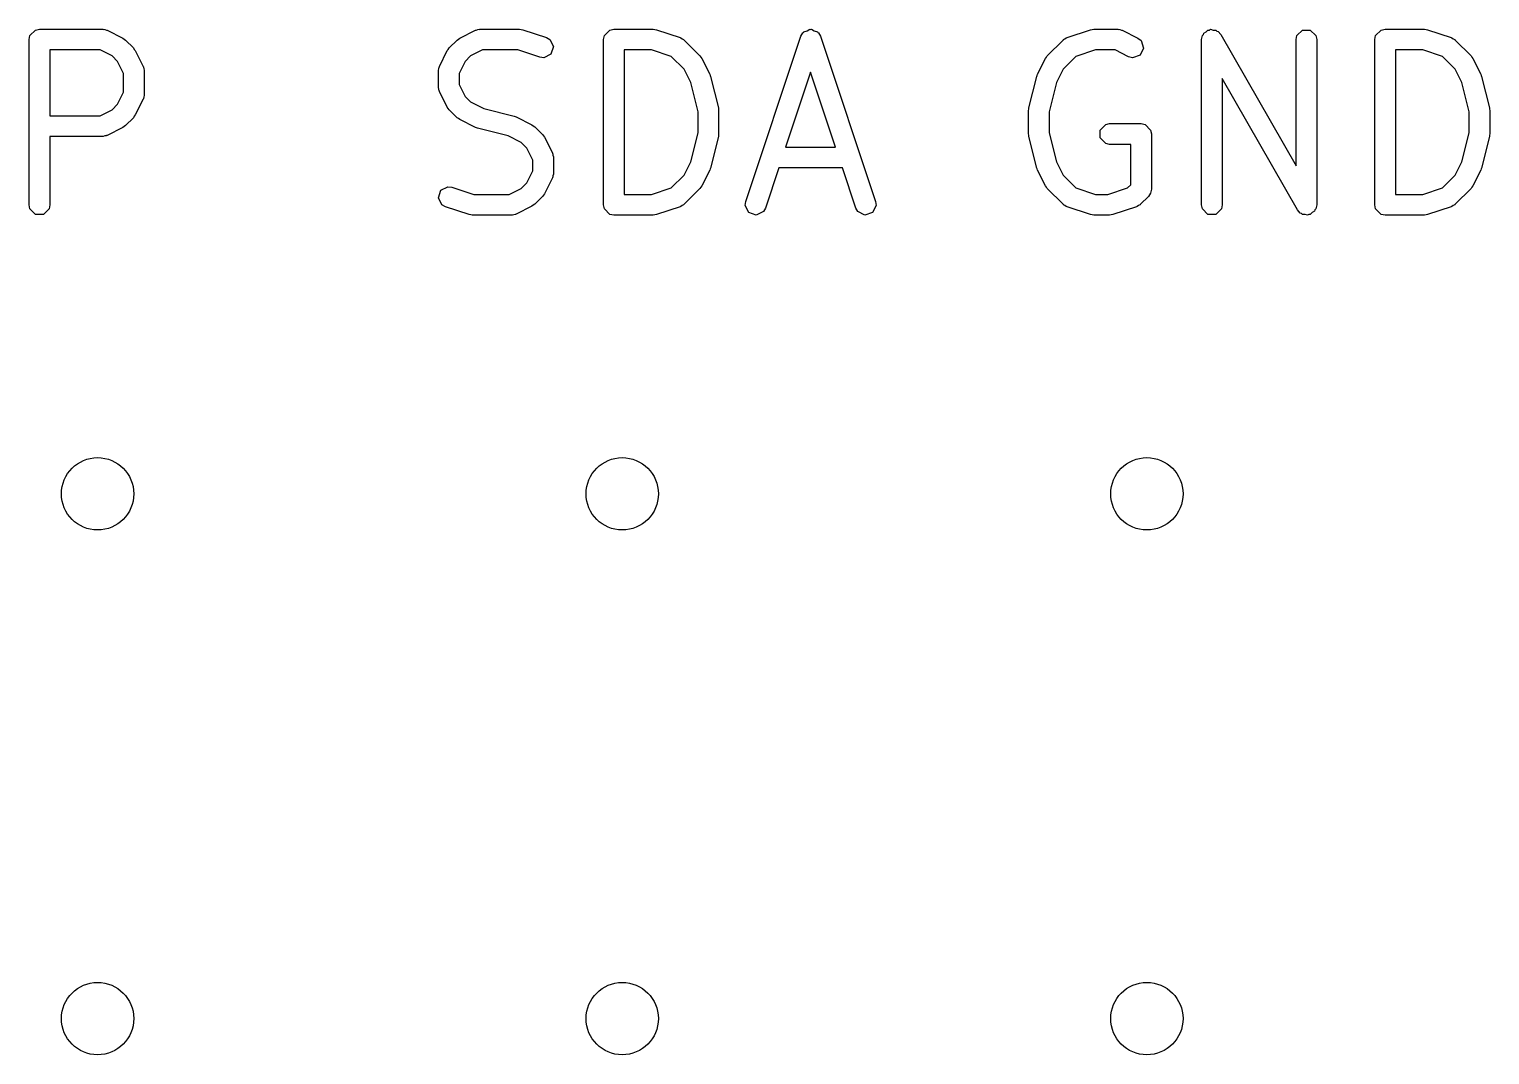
# Model space of a CAD drawing. Header units: inches. Extents: x 0.39 to 2.81, y 0.39 to 2.19.
# Drawn here: x 2.087 to 2.3654, y 1.9931 to 2.1885 of the extents above; entities that cross this region are included whole.
import ezdxf

# ---------------------------------------------------------------- set-up
doc = ezdxf.new("R2010")
doc.units = ezdxf.units.IN
doc.header["$MEASUREMENT"] = 0
doc.layers.add('BLACK', color=250, linetype='CONTINUOUS')

msp = doc.modelspace()

# ---------------------------------------------------------------- linework, layer by layer
at = {"layer": 'BLACK', "linetype": 'CONTINUOUS'}
for p, q in [((2.08711, 2.18731), (2.08818, 2.18837)), ((2.08818, 2.18837), (2.08893, 2.18852)), ((2.08893, 2.18852), (2.10093, 2.18852)), ((2.10093, 2.18852), (2.10103, 2.1885)), ((2.10103, 2.1885), (2.10107, 2.18852)), ((2.10107, 2.18852), (2.10137, 2.18844)), ((2.10137, 2.18844), (2.10168, 2.18837)), ((2.10168, 2.18837), (2.10172, 2.18834)), ((2.10172, 2.18834), (2.10181, 2.18832)), ((2.10181, 2.18832), (2.10481, 2.18682)), ((2.16904, 2.18682), (2.17204, 2.18832)), ((2.17204, 2.18832), (2.17214, 2.18834)), ((2.17214, 2.18834), (2.17217, 2.18837)), ((2.17217, 2.18837), (2.17248, 2.18844)), ((2.17248, 2.18844), (2.17278, 2.18852)), ((2.17278, 2.18852), (2.17282, 2.1885)), ((2.17282, 2.1885), (2.17292, 2.18852)), ((2.17292, 2.18852), (2.18042, 2.18852)), ((2.18042, 2.18852), (2.18073, 2.18846)), ((2.18073, 2.18846), (2.18104, 2.18842)), ((2.18104, 2.18842), (2.18554, 2.18692)), ((2.1966, 2.18731), (2.19766, 2.18837)), ((2.19766, 2.18837), (2.19842, 2.18852)), ((2.19842, 2.18852), (2.20592, 2.18852)), ((2.20592, 2.18852), (2.20623, 2.18846)), ((2.20623, 2.18846), (2.20654, 2.18842)), ((2.20654, 2.18842), (2.21104, 2.18692)), ((2.23522, 2.18824), (2.23577, 2.18852)), ((2.23577, 2.18852), (2.23591, 2.18847)), ((2.23591, 2.18847), (2.23605, 2.18852)), ((2.23605, 2.18852), (2.23661, 2.18824)), ((2.28478, 2.18692), (2.28928, 2.18842)), ((2.28928, 2.18842), (2.2896, 2.18846)), ((2.2896, 2.18846), (2.28991, 2.18852)), ((2.28991, 2.18852), (2.29441, 2.18852)), ((2.29441, 2.18852), (2.2945, 2.1885)), ((2.2945, 2.1885), (2.29455, 2.18852)), ((2.29455, 2.18852), (2.29485, 2.18844)), ((2.29485, 2.18844), (2.29516, 2.18837)), ((2.29516, 2.18837), (2.29519, 2.18834)), ((2.29519, 2.18834), (2.29529, 2.18832)), ((2.29529, 2.18832), (2.29829, 2.18682)), ((2.31129, 2.18801), (2.31165, 2.18837)), ((2.31165, 2.18837), (2.31192, 2.18837)), ((2.31192, 2.18837), (2.31216, 2.18851)), ((2.31216, 2.18851), (2.31265, 2.18837)), ((2.31265, 2.18837), (2.31316, 2.18837)), ((2.31316, 2.18837), (2.31335, 2.18818)), ((2.32858, 2.18731), (2.32965, 2.18837)), ((2.32965, 2.18837), (2.33115, 2.18837)), ((2.33115, 2.18837), (2.33222, 2.18731)), ((2.34358, 2.18731), (2.34465, 2.18837)), ((2.34465, 2.18837), (2.3454, 2.18852)), ((2.3454, 2.18852), (2.3529, 2.18852)), ((2.3529, 2.18852), (2.35321, 2.18846)), ((2.35321, 2.18846), (2.35352, 2.18842)), ((2.35352, 2.18842), (2.35802, 2.18692)), ((2.08696, 2.18656), (2.08711, 2.18731)), ((2.08696, 2.15506), (2.08696, 2.18656)), ((2.10481, 2.18682), (2.10506, 2.18662)), ((2.10506, 2.18662), (2.10532, 2.18645)), ((2.10532, 2.18645), (2.10682, 2.18495)), ((2.16703, 2.18495), (2.16853, 2.18645)), ((2.16853, 2.18645), (2.16879, 2.18662)), ((2.16879, 2.18662), (2.16904, 2.18682)), ((2.18554, 2.18692), (2.18621, 2.18654)), ((2.18621, 2.18654), (2.18688, 2.1852)), ((2.19645, 2.18656), (2.1966, 2.18731)), ((2.19645, 2.15506), (2.19645, 2.18656)), ((2.21104, 2.18692), (2.21112, 2.18687)), ((2.21112, 2.18687), (2.21117, 2.18687)), ((2.21117, 2.18687), (2.21143, 2.1867)), ((2.21143, 2.1867), (2.21171, 2.18654)), ((2.21171, 2.18654), (2.21173, 2.1865)), ((2.21173, 2.1865), (2.21181, 2.18645)), ((2.21181, 2.18645), (2.21481, 2.18345)), ((2.22355, 2.15568), (2.23405, 2.18718)), ((2.23405, 2.18718), (2.23443, 2.18785)), ((2.23443, 2.18785), (2.23456, 2.18791)), ((2.23456, 2.18791), (2.23462, 2.18804)), ((2.23462, 2.18804), (2.23522, 2.18824)), ((2.23661, 2.18824), (2.2372, 2.18804)), ((2.2372, 2.18804), (2.23727, 2.18791)), ((2.23727, 2.18791), (2.2374, 2.18785)), ((2.2374, 2.18785), (2.23778, 2.18718)), ((2.23778, 2.18718), (2.24828, 2.15568)), ((2.28102, 2.18345), (2.28402, 2.18645)), ((2.28402, 2.18645), (2.2841, 2.1865)), ((2.2841, 2.1865), (2.28412, 2.18654)), ((2.28412, 2.18654), (2.28439, 2.1867)), ((2.28439, 2.1867), (2.28465, 2.18687)), ((2.28465, 2.18687), (2.2847, 2.18687)), ((2.2847, 2.18687), (2.28478, 2.18692)), ((2.29829, 2.18682), (2.29889, 2.18635)), ((2.29889, 2.18635), (2.29937, 2.18492)), ((2.31044, 2.18656), (2.31059, 2.18731)), ((2.31044, 2.15506), (2.31044, 2.18656)), ((2.31059, 2.18731), (2.31078, 2.1875)), ((2.31078, 2.1875), (2.31085, 2.18776)), ((2.31085, 2.18776), (2.31129, 2.18801)), ((2.31335, 2.18818), (2.31361, 2.18811)), ((2.31361, 2.18811), (2.31411, 2.18753)), ((2.31411, 2.18753), (2.32843, 2.16247)), ((2.32843, 2.18656), (2.32858, 2.18731)), ((2.32843, 2.16247), (2.32843, 2.18656)), ((2.33222, 2.18731), (2.33237, 2.18656)), ((2.33237, 2.18656), (2.33237, 2.15506)), ((2.34343, 2.18656), (2.34358, 2.18731)), ((2.34343, 2.15506), (2.34343, 2.18656)), ((2.35802, 2.18692), (2.35811, 2.18687)), ((2.35811, 2.18687), (2.35815, 2.18687)), ((2.35815, 2.18687), (2.35841, 2.1867)), ((2.35841, 2.1867), (2.35869, 2.18654)), ((2.35869, 2.18654), (2.35871, 2.1865)), ((2.35871, 2.1865), (2.35879, 2.18645)), ((2.35879, 2.18645), (2.36179, 2.18345)), ((2.10047, 2.18459), (2.0909, 2.18459)), ((2.0909, 2.18459), (2.0909, 2.17203)), ((2.10276, 2.18344), (2.10047, 2.18459)), ((2.10381, 2.18239), (2.10276, 2.18344)), ((2.10682, 2.18495), (2.107, 2.18469)), ((2.107, 2.18469), (2.10719, 2.18444)), ((2.10719, 2.18444), (2.10869, 2.18144)), ((2.16516, 2.18144), (2.16666, 2.18444)), ((2.16666, 2.18444), (2.16685, 2.18469)), ((2.16685, 2.18469), (2.16703, 2.18495)), ((2.17109, 2.18344), (2.17004, 2.18239)), ((2.17339, 2.18459), (2.17109, 2.18344)), ((2.1801, 2.18459), (2.17339, 2.18459)), ((2.1843, 2.18319), (2.1801, 2.18459)), ((2.18506, 2.18309), (2.1843, 2.18319)), ((2.18641, 2.18377), (2.18506, 2.18309)), ((2.18688, 2.1852), (2.18641, 2.18377)), ((2.2056, 2.18459), (2.20039, 2.18459)), ((2.20039, 2.18459), (2.20039, 2.15703)), ((2.20935, 2.18334), (2.2056, 2.18459)), ((2.2118, 2.18089), (2.20935, 2.18334)), ((2.21481, 2.18345), (2.21498, 2.18319)), ((2.21498, 2.18319), (2.21518, 2.18294)), ((2.21518, 2.18294), (2.21668, 2.17994)), ((2.27915, 2.17994), (2.28065, 2.18294)), ((2.28065, 2.18294), (2.28084, 2.18319)), ((2.28084, 2.18319), (2.28102, 2.18345)), ((2.28647, 2.18334), (2.28403, 2.18089)), ((2.29023, 2.18459), (2.28647, 2.18334)), ((2.29394, 2.18459), (2.29023, 2.18459)), ((2.29653, 2.18329), (2.29394, 2.18459)), ((2.29727, 2.18309), (2.29653, 2.18329)), ((2.2987, 2.18357), (2.29727, 2.18309)), ((2.29937, 2.18492), (2.2987, 2.18357)), ((2.35258, 2.18459), (2.34737, 2.18459)), ((2.34737, 2.18459), (2.34737, 2.15703)), ((2.35633, 2.18334), (2.35258, 2.18459)), ((2.35878, 2.18089), (2.35633, 2.18334)), ((2.36179, 2.18345), (2.36197, 2.18319)), ((2.36197, 2.18319), (2.36216, 2.18294)), ((2.36216, 2.18294), (2.36366, 2.17994)), ((2.10496, 2.18009), (2.10381, 2.18239)), ((2.10496, 2.17652), (2.10496, 2.18009)), ((2.10869, 2.18144), (2.10872, 2.18134)), ((2.10872, 2.18134), (2.10875, 2.18131)), ((2.10875, 2.18131), (2.10881, 2.181)), ((2.10881, 2.181), (2.10889, 2.1807)), ((2.10889, 2.1807), (2.10888, 2.18065)), ((2.10888, 2.18065), (2.1089, 2.18056)), ((2.1089, 2.18056), (2.1089, 2.17606)), ((2.16495, 2.18056), (2.16497, 2.18065)), ((2.16495, 2.17756), (2.16495, 2.18056)), ((2.16496, 2.1807), (2.16504, 2.181)), ((2.16497, 2.18065), (2.16496, 2.1807)), ((2.16504, 2.181), (2.1651, 2.18131)), ((2.1651, 2.18131), (2.16514, 2.18134)), ((2.16514, 2.18134), (2.16516, 2.18144)), ((2.17004, 2.18239), (2.16889, 2.18009)), ((2.16889, 2.18009), (2.16889, 2.17802)), ((2.21306, 2.17837), (2.2118, 2.18089)), ((2.21668, 2.17994), (2.21673, 2.17973)), ((2.23591, 2.18033), (2.23115, 2.16603)), ((2.24068, 2.16603), (2.23591, 2.18033)), ((2.27909, 2.17973), (2.27915, 2.17994)), ((2.28403, 2.18089), (2.28277, 2.17837)), ((2.36004, 2.17837), (2.35878, 2.18089)), ((2.36366, 2.17994), (2.36372, 2.17973)), ((2.16497, 2.17746), (2.16495, 2.17756)), ((2.16496, 2.17742), (2.16497, 2.17746)), ((2.16504, 2.17711), (2.16496, 2.17742)), ((2.1651, 2.1768), (2.16504, 2.17711)), ((2.16889, 2.17802), (2.17004, 2.17572)), ((2.21445, 2.17281), (2.21306, 2.17837)), ((2.21673, 2.17973), (2.21683, 2.17953)), ((2.21683, 2.17953), (2.21833, 2.17353)), ((2.2775, 2.17353), (2.279, 2.17953)), ((2.279, 2.17953), (2.27909, 2.17973)), ((2.28277, 2.17837), (2.28138, 2.17281)), ((2.32869, 2.15408), (2.31437, 2.17914)), ((2.31437, 2.17914), (2.31437, 2.15506)), ((2.36143, 2.17281), (2.36004, 2.17837)), ((2.36372, 2.17973), (2.36381, 2.17953)), ((2.36381, 2.17953), (2.36531, 2.17353)), ((2.10381, 2.17422), (2.10496, 2.17652)), ((2.10869, 2.17518), (2.10719, 2.17218)), ((2.10872, 2.17527), (2.10869, 2.17518)), ((2.10875, 2.1753), (2.10872, 2.17527)), ((2.10881, 2.17561), (2.10875, 2.1753)), ((2.10889, 2.17592), (2.10881, 2.17561)), ((2.1089, 2.17606), (2.10888, 2.17596)), ((2.10888, 2.17596), (2.10889, 2.17592)), ((2.16514, 2.17677), (2.1651, 2.1768)), ((2.16516, 2.17668), (2.16514, 2.17677)), ((2.16666, 2.17368), (2.16516, 2.17668)), ((2.17004, 2.17572), (2.17109, 2.17467)), ((2.17109, 2.17467), (2.17361, 2.17341)), ((2.0909, 2.17203), (2.10047, 2.17203)), ((2.10047, 2.17203), (2.10276, 2.17318)), ((2.10276, 2.17318), (2.10381, 2.17422)), ((2.10682, 2.17167), (2.10532, 2.17017)), ((2.107, 2.17193), (2.10682, 2.17167)), ((2.10719, 2.17218), (2.107, 2.17193)), ((2.16685, 2.17343), (2.16666, 2.17368)), ((2.16703, 2.17316), (2.16685, 2.17343)), ((2.16853, 2.17167), (2.16703, 2.17316)), ((2.16879, 2.17149), (2.16853, 2.17167)), ((2.17361, 2.17341), (2.1794, 2.17197)), ((2.1794, 2.17197), (2.17959, 2.17188)), ((2.17959, 2.17188), (2.1798, 2.17182)), ((2.1798, 2.17182), (2.1828, 2.17032)), ((2.21445, 2.1688), (2.21445, 2.17281)), ((2.21833, 2.17353), (2.21834, 2.17329)), ((2.21834, 2.17329), (2.21838, 2.17306)), ((2.21838, 2.17306), (2.21838, 2.16856)), ((2.27744, 2.17306), (2.27749, 2.17329)), ((2.27744, 2.16856), (2.27744, 2.17306)), ((2.27749, 2.17329), (2.2775, 2.17353)), ((2.28138, 2.17281), (2.28138, 2.1688)), ((2.36143, 2.1688), (2.36143, 2.17281)), ((2.36531, 2.17353), (2.36532, 2.17329)), ((2.36532, 2.17329), (2.36537, 2.17306)), ((2.36537, 2.17306), (2.36537, 2.16856)), ((2.10481, 2.1698), (2.10181, 2.1683)), ((2.10506, 2.16999), (2.10481, 2.1698)), ((2.10532, 2.17017), (2.10506, 2.16999)), ((2.16904, 2.1713), (2.16879, 2.17149)), ((2.17204, 2.1698), (2.16904, 2.1713)), ((2.17225, 2.16974), (2.17204, 2.1698)), ((2.17244, 2.16965), (2.17225, 2.16974)), ((2.17823, 2.1682), (2.17244, 2.16965)), ((2.1828, 2.17032), (2.18305, 2.17012)), ((2.18305, 2.17012), (2.18331, 2.16995)), ((2.18331, 2.16995), (2.18481, 2.16845)), ((2.21306, 2.16325), (2.21445, 2.1688)), ((2.28138, 2.1688), (2.28277, 2.16325)), ((2.29109, 2.16931), (2.29215, 2.17038)), ((2.29109, 2.1678), (2.29109, 2.16931)), ((2.29215, 2.17038), (2.29291, 2.17053)), ((2.29291, 2.17053), (2.29891, 2.17053)), ((2.29891, 2.17053), (2.29966, 2.17038)), ((2.29966, 2.17038), (2.30072, 2.16931)), ((2.30072, 2.16931), (2.30087, 2.16856)), ((2.36004, 2.16325), (2.36143, 2.1688)), ((2.10093, 2.16809), (2.0909, 2.16809)), ((2.0909, 2.16809), (2.0909, 2.15506)), ((2.10103, 2.16811), (2.10093, 2.16809)), ((2.10107, 2.16809), (2.10103, 2.16811)), ((2.10137, 2.16818), (2.10107, 2.16809)), ((2.10168, 2.16824), (2.10137, 2.16818)), ((2.10172, 2.16827), (2.10168, 2.16824)), ((2.10181, 2.1683), (2.10172, 2.16827)), ((2.18075, 2.16694), (2.17823, 2.1682)), ((2.1818, 2.16589), (2.18075, 2.16694)), ((2.18481, 2.16845), (2.18499, 2.16819)), ((2.18499, 2.16819), (2.18518, 2.16794)), ((2.18518, 2.16794), (2.18668, 2.16494)), ((2.21833, 2.16808), (2.21683, 2.16208)), ((2.21834, 2.16832), (2.21833, 2.16808)), ((2.21838, 2.16856), (2.21834, 2.16832)), ((2.23115, 2.16603), (2.24068, 2.16603)), ((2.27749, 2.16832), (2.27744, 2.16856)), ((2.2775, 2.16808), (2.27749, 2.16832)), ((2.279, 2.16208), (2.2775, 2.16808)), ((2.29215, 2.16674), (2.29109, 2.1678)), ((2.29291, 2.16659), (2.29215, 2.16674)), ((2.29694, 2.16659), (2.29291, 2.16659)), ((2.29694, 2.15887), (2.29694, 2.16659)), ((2.30087, 2.16856), (2.30087, 2.15806)), ((2.36531, 2.16808), (2.36381, 2.16208)), ((2.36532, 2.16832), (2.36531, 2.16808)), ((2.36537, 2.16856), (2.36532, 2.16832)), ((2.18295, 2.16359), (2.1818, 2.16589)), ((2.18295, 2.16152), (2.18295, 2.16359)), ((2.18668, 2.16494), (2.18671, 2.16484)), ((2.18671, 2.16484), (2.18674, 2.16481)), ((2.18674, 2.16481), (2.1868, 2.1645)), ((2.1868, 2.1645), (2.18688, 2.1642)), ((2.18688, 2.1642), (2.18687, 2.16415)), ((2.18687, 2.16415), (2.18689, 2.16406)), ((2.18689, 2.16406), (2.18689, 2.16106)), ((2.2118, 2.16072), (2.21306, 2.16325)), ((2.28277, 2.16325), (2.28403, 2.16072)), ((2.35878, 2.16072), (2.36004, 2.16325)), ((2.1818, 2.15923), (2.18295, 2.16152)), ((2.1868, 2.16061), (2.18674, 2.16031)), ((2.18688, 2.16092), (2.1868, 2.16061)), ((2.18689, 2.16106), (2.18687, 2.16096)), ((2.18687, 2.16096), (2.18688, 2.16092)), ((2.20935, 2.15828), (2.2118, 2.16072)), ((2.21668, 2.16168), (2.21518, 2.15868)), ((2.21673, 2.16189), (2.21668, 2.16168)), ((2.21683, 2.16208), (2.21673, 2.16189)), ((2.22983, 2.16209), (2.22728, 2.15444)), ((2.24199, 2.16209), (2.22983, 2.16209)), ((2.24454, 2.15444), (2.24199, 2.16209)), ((2.27909, 2.16189), (2.279, 2.16208)), ((2.27915, 2.16168), (2.27909, 2.16189)), ((2.28065, 2.15868), (2.27915, 2.16168)), ((2.28403, 2.16072), (2.28647, 2.15828)), ((2.35633, 2.15828), (2.35878, 2.16072)), ((2.36366, 2.16168), (2.36216, 2.15868)), ((2.36372, 2.16189), (2.36366, 2.16168)), ((2.36381, 2.16208), (2.36372, 2.16189)), ((2.16496, 2.15642), (2.16543, 2.15785)), ((2.16543, 2.15785), (2.16678, 2.15852)), ((2.16678, 2.15852), (2.16754, 2.15843)), ((2.16754, 2.15843), (2.17174, 2.15703)), ((2.17846, 2.15703), (2.18075, 2.15818)), ((2.18075, 2.15818), (2.1818, 2.15923)), ((2.18668, 2.16018), (2.18518, 2.15718)), ((2.18671, 2.16027), (2.18668, 2.16018)), ((2.18674, 2.16031), (2.18671, 2.16027)), ((2.2056, 2.15703), (2.20935, 2.15828)), ((2.21481, 2.15817), (2.21181, 2.15517)), ((2.21498, 2.15843), (2.21481, 2.15817)), ((2.21518, 2.15868), (2.21498, 2.15843)), ((2.28084, 2.15843), (2.28065, 2.15868)), ((2.28102, 2.15817), (2.28084, 2.15843)), ((2.28402, 2.15517), (2.28102, 2.15817)), ((2.28647, 2.15828), (2.29023, 2.15703)), ((2.29259, 2.15703), (2.29634, 2.15828)), ((2.29634, 2.15828), (2.29694, 2.15887)), ((2.30087, 2.15806), (2.30072, 2.15731)), ((2.35258, 2.15703), (2.35633, 2.15828)), ((2.36179, 2.15817), (2.35879, 2.15517)), ((2.36197, 2.15843), (2.36179, 2.15817)), ((2.36216, 2.15868), (2.36197, 2.15843)), ((2.08711, 2.15431), (2.08696, 2.15506)), ((2.0909, 2.15506), (2.09075, 2.15431)), ((2.16563, 2.15507), (2.16496, 2.15642)), ((2.1663, 2.15469), (2.16563, 2.15507)), ((2.17174, 2.15703), (2.17846, 2.15703)), ((2.18305, 2.15499), (2.1828, 2.1548)), ((2.18331, 2.15517), (2.18305, 2.15499)), ((2.18481, 2.15667), (2.18331, 2.15517)), ((2.18499, 2.15693), (2.18481, 2.15667)), ((2.18518, 2.15718), (2.18499, 2.15693)), ((2.1966, 2.15431), (2.19645, 2.15506)), ((2.20039, 2.15703), (2.2056, 2.15703)), ((2.21143, 2.15492), (2.21117, 2.15474)), ((2.21171, 2.15507), (2.21143, 2.15492)), ((2.21173, 2.15511), (2.21171, 2.15507)), ((2.21181, 2.15517), (2.21173, 2.15511)), ((2.22345, 2.15492), (2.22355, 2.15568)), ((2.22413, 2.15357), (2.22345, 2.15492)), ((2.24838, 2.15492), (2.2477, 2.15357)), ((2.24828, 2.15568), (2.24838, 2.15492)), ((2.2841, 2.15511), (2.28402, 2.15517)), ((2.28412, 2.15507), (2.2841, 2.15511)), ((2.28439, 2.15492), (2.28412, 2.15507)), ((2.28465, 2.15474), (2.28439, 2.15492)), ((2.29023, 2.15703), (2.29259, 2.15703)), ((2.29842, 2.15492), (2.29816, 2.15474)), ((2.2987, 2.15507), (2.29842, 2.15492)), ((2.29872, 2.15511), (2.2987, 2.15507)), ((2.2988, 2.15517), (2.29872, 2.15511)), ((2.3003, 2.15667), (2.2988, 2.15517)), ((2.30072, 2.15731), (2.3003, 2.15667)), ((2.31059, 2.15431), (2.31044, 2.15506)), ((2.31437, 2.15506), (2.31422, 2.15431)), ((2.33237, 2.15506), (2.33222, 2.15431)), ((2.34358, 2.15431), (2.34343, 2.15506)), ((2.34737, 2.15703), (2.35258, 2.15703)), ((2.35841, 2.15492), (2.35815, 2.15474)), ((2.35869, 2.15507), (2.35841, 2.15492)), ((2.35871, 2.15511), (2.35869, 2.15507)), ((2.35879, 2.15517), (2.35871, 2.15511)), ((2.08818, 2.15324), (2.08711, 2.15431)), ((2.08969, 2.15324), (2.08818, 2.15324)), ((2.09075, 2.15431), (2.08969, 2.15324)), ((2.1708, 2.15319), (2.1663, 2.15469)), ((2.17111, 2.15315), (2.1708, 2.15319)), ((2.17142, 2.15309), (2.17111, 2.15315)), ((2.17892, 2.15309), (2.17142, 2.15309)), ((2.17902, 2.15311), (2.17892, 2.15309)), ((2.17906, 2.1531), (2.17902, 2.15311)), ((2.17936, 2.15318), (2.17906, 2.1531)), ((2.17967, 2.15324), (2.17936, 2.15318)), ((2.17971, 2.15327), (2.17967, 2.15324)), ((2.1798, 2.1533), (2.17971, 2.15327)), ((2.1828, 2.1548), (2.1798, 2.1533)), ((2.19766, 2.15324), (2.1966, 2.15431)), ((2.19842, 2.15309), (2.19766, 2.15324)), ((2.20592, 2.15309), (2.19842, 2.15309)), ((2.20623, 2.15315), (2.20592, 2.15309)), ((2.20654, 2.15319), (2.20623, 2.15315)), ((2.21104, 2.15469), (2.20654, 2.15319)), ((2.21112, 2.15474), (2.21104, 2.15469)), ((2.21117, 2.15474), (2.21112, 2.15474)), ((2.22555, 2.1531), (2.22413, 2.15357)), ((2.2269, 2.15377), (2.22555, 2.1531)), ((2.22728, 2.15444), (2.2269, 2.15377)), ((2.24493, 2.15377), (2.24454, 2.15444)), ((2.24627, 2.1531), (2.24493, 2.15377)), ((2.2477, 2.15357), (2.24627, 2.1531)), ((2.2847, 2.15474), (2.28465, 2.15474)), ((2.28478, 2.15469), (2.2847, 2.15474)), ((2.28928, 2.15319), (2.28478, 2.15469)), ((2.2896, 2.15315), (2.28928, 2.15319)), ((2.28991, 2.15309), (2.2896, 2.15315)), ((2.29291, 2.15309), (2.28991, 2.15309)), ((2.29322, 2.15315), (2.29291, 2.15309)), ((2.29353, 2.15319), (2.29322, 2.15315)), ((2.29803, 2.15469), (2.29353, 2.15319)), ((2.29811, 2.15474), (2.29803, 2.15469)), ((2.29816, 2.15474), (2.29811, 2.15474)), ((2.31165, 2.15324), (2.31059, 2.15431)), ((2.31316, 2.15324), (2.31165, 2.15324)), ((2.31422, 2.15431), (2.31316, 2.15324)), ((2.3292, 2.1535), (2.32869, 2.15408)), ((2.32946, 2.15343), (2.3292, 2.1535)), ((2.32965, 2.15324), (2.32946, 2.15343)), ((2.33016, 2.15324), (2.32965, 2.15324)), ((2.33065, 2.15311), (2.33016, 2.15324)), ((2.33088, 2.15324), (2.33065, 2.15311)), ((2.33115, 2.15324), (2.33088, 2.15324)), ((2.33152, 2.1536), (2.33115, 2.15324)), ((2.33196, 2.15385), (2.33152, 2.1536)), ((2.33203, 2.15411), (2.33196, 2.15385)), ((2.33222, 2.15431), (2.33203, 2.15411)), ((2.34465, 2.15324), (2.34358, 2.15431)), ((2.3454, 2.15309), (2.34465, 2.15324)), ((2.3529, 2.15309), (2.3454, 2.15309)), ((2.35321, 2.15315), (2.3529, 2.15309)), ((2.35352, 2.15319), (2.35321, 2.15315)), ((2.35802, 2.15469), (2.35352, 2.15319)), ((2.35811, 2.15474), (2.35802, 2.15469)), ((2.35815, 2.15474), (2.35811, 2.15474))]:
    msp.add_line(p, q, dxfattribs=at)
at = {"layer": 'BLACK'}
for centre in [(2.1, 2.1), (2.1, 2.1), (2.2, 2.1), (2.2, 2.1), (2.3, 2.1), (2.3, 2.1), (2.1, 2), (2.1, 2), (2.2, 2), (2.2, 2), (2.3, 2), (2.3, 2)]:
    msp.add_circle(centre, 0.00689, dxfattribs=at)

doc.saveas('drawing.dxf')
